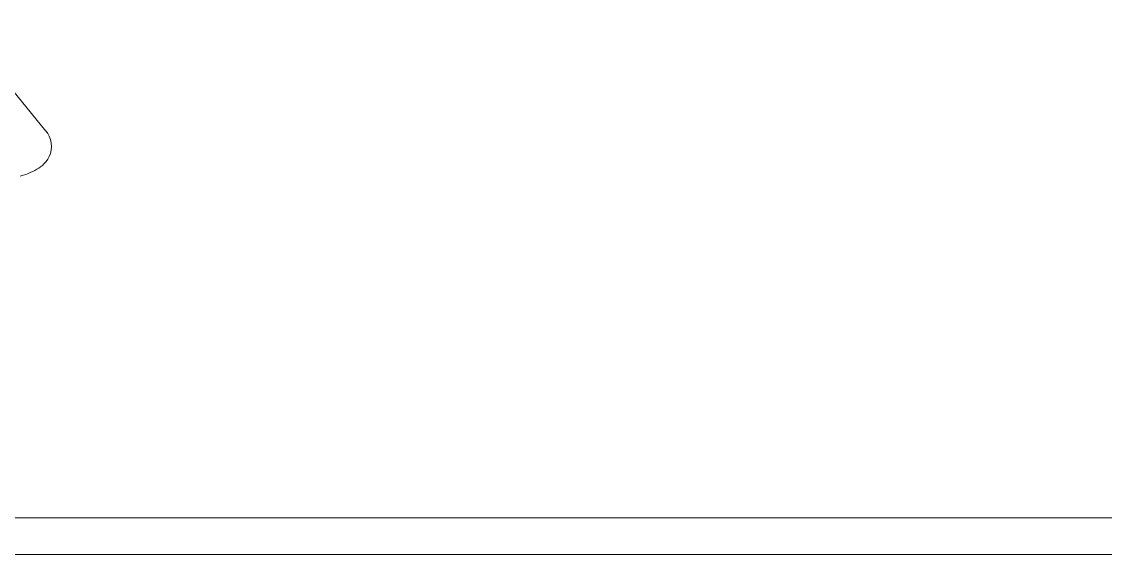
# Model space of a CAD drawing. Header units: inches. Extents: x 0 to 2535, y 0 to 2052.
# Drawn here: x 1025.85 to 1040.6, y 1302.78 to 1310.04 of the extents above; entities that cross this region are included whole.
import ezdxf

# ---------------------------------------------------------------- set-up
doc = ezdxf.new("R2010")
doc.units = ezdxf.units.IN
doc.header["$MEASUREMENT"] = 0
doc.layers.add('I-FURN', color=30, linetype='Continuous', lineweight=9)
doc.layers.add('I-WALL', color=2, linetype='Continuous', lineweight=13)

# ---------------------------------------------------------------- blocks, each defined once
blk = doc.blocks.new('HighTower_Ace_Lounge - HighTower_Ace_Lounge-7754715-Level 07  POWER _ SIGNAL')
at = {"layer": 'I-FURN'}
blk.add_line((-14.679, -11.4), (-13.188, -10.172), dxfattribs=at)
at = {"layer": 'I-FURN', "flags": 128}
for points in [[(-14.889, -11.477), (-14.938, -11.473), (-14.985, -11.462), (-15.027, -11.445), (-15.064, -11.425), (-15.096, -11.402), (-15.123, -11.377), (-15.147, -11.353), (-15.167, -11.327), (-15.185, -11.302), (-15.201, -11.276), (-15.216, -11.249), (-15.23, -11.223), (-15.242, -11.195), (-15.254, -11.167), (-15.265, -11.139), (-15.275, -11.109), (-15.285, -11.079), (-15.294, -11.048)], [(-14.889, -11.477), (-14.839, -11.473), (-14.793, -11.462), (-14.75, -11.445), (-14.713, -11.425), (-14.682, -11.402), (-14.679, -11.4)]]:
    blk.add_lwpolyline(points, dxfattribs=at)

msp = doc.modelspace()

# ---------------------------------------------------------------- linework, layer by layer
at = {"layer": 'I-WALL'}
for p, q in [((1129.5, 1303.28), (988.597, 1303.28)), ((988.254, 1302.78), (1129.5, 1302.78))]:
    msp.add_line(p, q, dxfattribs=at)

# ---------------------------------------------------------------- block references
at = {"layer": 'I-FURN', "rotation": 89.9999999999998}
msp.add_blockref('HighTower_Ace_Lounge - HighTower_Ace_Lounge-7754715-Level 07  POWER _ SIGNAL', (1014.777, 1323.229), dxfattribs=at)

doc.saveas('drawing.dxf')
